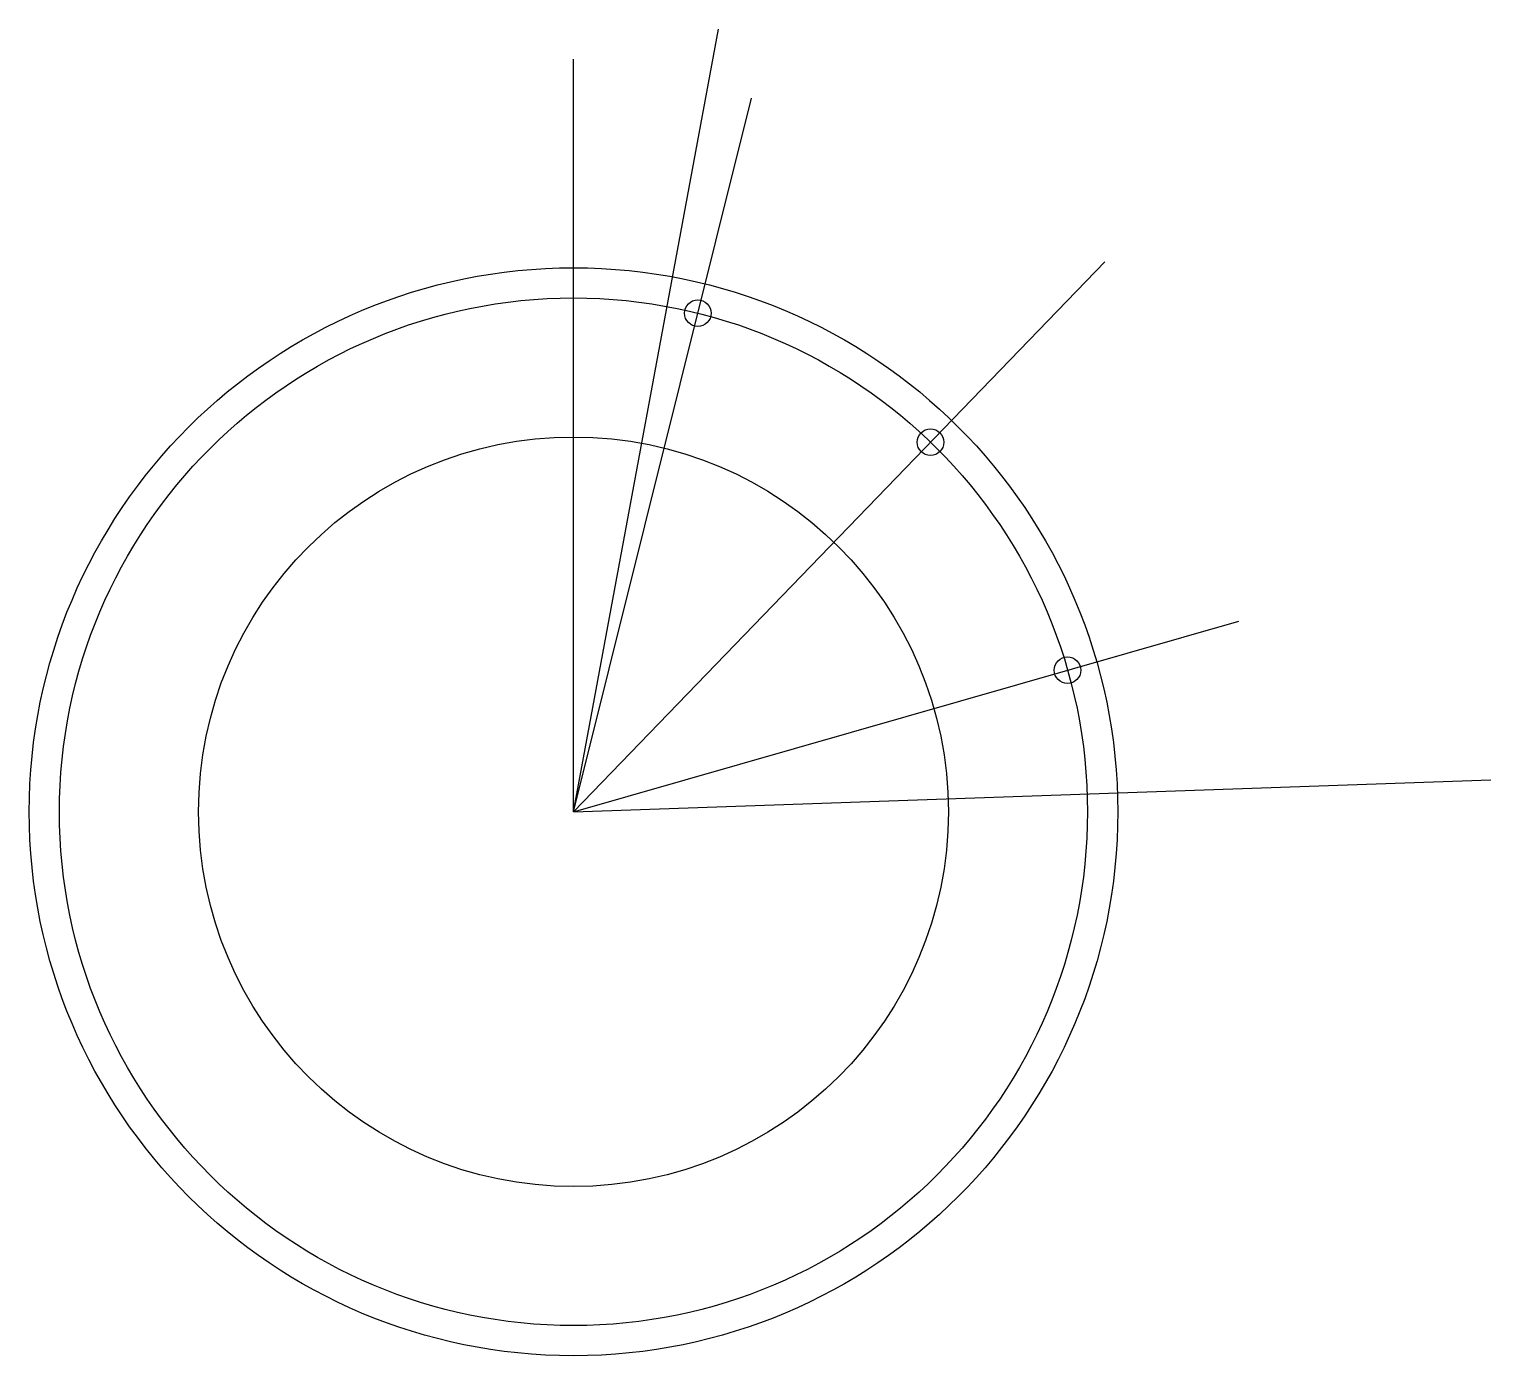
# Model space of a CAD drawing. Extents: x -45 to 76, y -45 to 65.
import ezdxf

# ---------------------------------------------------------------- set-up
doc = ezdxf.new("R2010")
doc.units = 0
doc.header["$LTSCALE"] = 10
doc.layers.add('Layer_1', color=7, linetype='CONTINUOUS')

msp = doc.modelspace()

# ---------------------------------------------------------------- linework, layer by layer
at = {"layer": 'Layer_1', "color": 7, "linetype": 'CONTINUOUS'}
for q in [(12, 64.73), (0, 62.25), (14.72, 59.02), (43.93, 45.49), (55.01, 15.78), (75.84, 2.65)]:
    msp.add_line((0, 0), q, dxfattribs=at)
for centre, radius in [((0, 0), 45), ((0, 0), 42.5), ((10.28, 41.24), 1.1), ((29.52, 30.57), 1.1), ((0, 0), 31), ((40.85, 11.71), 1.1)]:
    msp.add_circle(centre, radius, dxfattribs=at)

doc.saveas('drawing.dxf')
